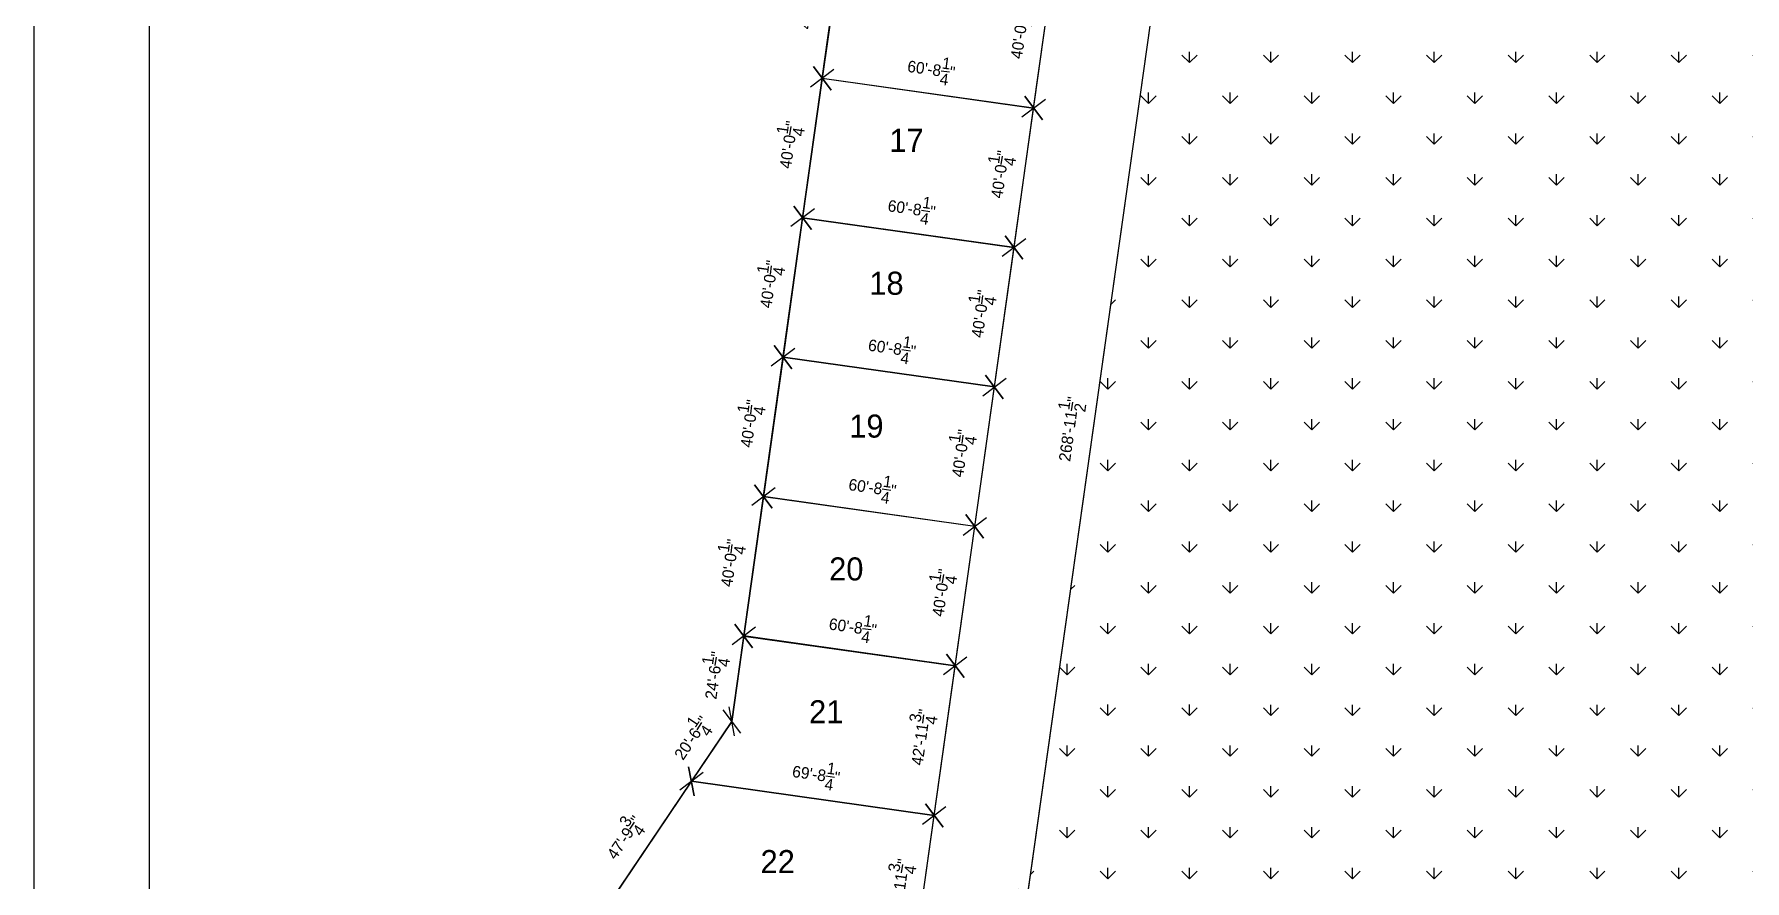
# Model space of a CAD drawing. Header units: inches. Extents: x 250 to 814, y -1477 to -285.
# Drawn here: x 496.22 to 511.05, y -847.08 to -839.74 of the extents above; entities that cross this region are included whole.
import ezdxf

# ---------------------------------------------------------------- set-up
doc = ezdxf.new("R2010")
doc.units = ezdxf.units.IN
doc.header["$MEASUREMENT"] = 0
doc.styles.get("Standard").update_dxf_attribs({"font": 'FRAMDCN.TTF', "height": 0.2})
doc.styles.add('style1', font='FRAMDCN.TTF', dxfattribs={"height": 0.1})
doc.dimstyles.new('Copy of 1000', dxfattribs={"dimtxt": 0.18, "dimasz": 0.18, "dimexe": 0.18, "dimexo": 0.0625, "dimgap": 0.09, "dimtad": 1, "dimtoh": 1, "dimlfac": 393.7, "dimzin": 0, "dimdsep": 46, "dimlunit": 4, "dimtxsty": 'Standard', "dimblk": 'OBLIQUE', "dimcen": 0.09, "dimse1": 1, "dimse2": 1, "dimadec": 0, "dimazin": 0, "dimtfac": 1, "dimtofl": 0, "dimtmove": 0, "dimatfit": 3, "dimfxl": 1, "dimtolj": 1, "dimtzin": 0, "dimarcsym": 0})

# ---------------------------------------------------------------- blocks, each defined once
blk = doc.blocks.new('_Oblique')
at = {"color": 0, "linetype": 'ByBlock', "lineweight": -2}
blk.add_line((-0.5, -0.5), (0.5, 0.5), dxfattribs=at)
blk = doc.blocks.new('*D420')
at = {"color": 0, "lineweight": -2, "transparency": 16777216}
blk.add_line((503.838, -847.807), (504.021, -846.51), dxfattribs=at)
at = {"layer": 'Defpoints', "color": 0, "transparency": 16777216}
for p in [(504.021, -846.51), (504.021, -846.51), (503.838, -847.807)]:
    blk.add_point(p, dxfattribs=at)
at = {"color": 0, "lineweight": -2, "transparency": 16777216, "xscale": 0.18, "yscale": 0.18, "zscale": 0.18}
for p, rotation in [((504.021, -846.51), 81.99510805728428), ((503.838, -847.807), 261.9951080572842)]:
    blk.add_blockref('_Oblique', p, dxfattribs=dict(at, rotation=rotation))
at = {"color": 0, "transparency": 16777216, "insert": (503.722, -847.129), "char_height": 0.1, "attachment_point": 5, "rotation": 81.9951, "style": 'style1'}
blk.add_mtext('\\A1;42\'-11{\\H1.000000x;\\S3/4;}"', dxfattribs=at)
blk = doc.blocks.new('*D421')
at = {"color": 0, "lineweight": -2, "transparency": 16777216}
blk.add_line((504.021, -846.51), (504.203, -845.213), dxfattribs=at)
at = {"layer": 'Defpoints', "color": 0, "transparency": 16777216}
for p in [(504.203, -845.213), (504.203, -845.213), (504.021, -846.51)]:
    blk.add_point(p, dxfattribs=at)
at = {"color": 0, "lineweight": -2, "transparency": 16777216, "xscale": 0.18, "yscale": 0.18, "zscale": 0.18}
for p, rotation in [((504.203, -845.213), 81.99510805728882), ((504.021, -846.51), 261.9951080572889)]:
    blk.add_blockref('_Oblique', p, dxfattribs=dict(at, rotation=rotation))
at = {"color": 0, "transparency": 16777216, "insert": (503.905, -845.832), "char_height": 0.1, "attachment_point": 5, "rotation": 81.9951, "style": 'style1'}
blk.add_mtext('\\A1;42\'-11{\\H1.000000x;\\S3/4;}"', dxfattribs=at)
blk = doc.blocks.new('*D422')
at = {"color": 0, "lineweight": -2, "transparency": 16777216}
blk.add_line((504.203, -845.213), (504.373, -844.005), dxfattribs=at)
at = {"layer": 'Defpoints', "color": 0, "transparency": 16777216}
for p in [(504.373, -844.005), (504.373, -844.005), (504.203, -845.213)]:
    blk.add_point(p, dxfattribs=at)
at = {"color": 0, "lineweight": -2, "transparency": 16777216, "xscale": 0.18, "yscale": 0.18, "zscale": 0.18}
for p, rotation in [((504.373, -844.005), 81.99510805728826), ((504.203, -845.213), 261.9951080572883)]:
    blk.add_blockref('_Oblique', p, dxfattribs=dict(at, rotation=rotation))
at = {"color": 0, "transparency": 16777216, "insert": (504.081, -844.58), "char_height": 0.1, "attachment_point": 5, "rotation": 81.9951, "style": 'style1'}
blk.add_mtext('\\A1;40\'-0{\\H1.000000x;\\S1/4;}"', dxfattribs=at)
blk = doc.blocks.new('*D5')
at = {"color": 0, "lineweight": -2, "transparency": 16777216}
blk.add_line((504.373, -844.005), (504.543, -842.797), dxfattribs=at)
at = {"layer": 'Defpoints', "color": 0, "transparency": 16777216}
for p in [(504.543, -842.797), (504.543, -842.797), (504.373, -844.005)]:
    blk.add_point(p, dxfattribs=at)
at = {"color": 0, "lineweight": -2, "transparency": 16777216, "xscale": 0.18, "yscale": 0.18, "zscale": 0.18}
for p, rotation in [((504.543, -842.797), 81.99510805728826), ((504.373, -844.005), 261.9951080572883)]:
    blk.add_blockref('_Oblique', p, dxfattribs=dict(at, rotation=rotation))
at = {"color": 0, "transparency": 16777216, "insert": (504.251, -843.372), "char_height": 0.1, "attachment_point": 5, "rotation": 81.9951, "style": 'style1'}
blk.add_mtext('\\A1;40\'-0{\\H1.000000x;\\S1/4;}"', dxfattribs=at)
blk = doc.blocks.new('*D6')
at = {"color": 0, "lineweight": -2, "transparency": 16777216}
blk.add_line((504.543, -842.797), (504.713, -841.588), dxfattribs=at)
at = {"layer": 'Defpoints', "color": 0, "transparency": 16777216}
for p in [(504.713, -841.588), (504.713, -841.588), (504.543, -842.797)]:
    blk.add_point(p, dxfattribs=at)
at = {"color": 0, "lineweight": -2, "transparency": 16777216, "xscale": 0.18, "yscale": 0.18, "zscale": 0.18}
for p, rotation in [((504.713, -841.588), 81.99510805728826), ((504.543, -842.797), 261.9951080572883)]:
    blk.add_blockref('_Oblique', p, dxfattribs=dict(at, rotation=rotation))
at = {"color": 0, "transparency": 16777216, "insert": (504.421, -842.163), "char_height": 0.1, "attachment_point": 5, "rotation": 81.9951, "style": 'style1'}
blk.add_mtext('\\A1;40\'-0{\\H1.000000x;\\S1/4;}"', dxfattribs=at)
blk = doc.blocks.new('*D7')
at = {"color": 0, "lineweight": -2, "transparency": 16777216}
blk.add_line((504.713, -841.588), (504.883, -840.38), dxfattribs=at)
at = {"layer": 'Defpoints', "color": 0, "transparency": 16777216}
for p in [(504.883, -840.38), (504.883, -840.38), (504.713, -841.588)]:
    blk.add_point(p, dxfattribs=at)
at = {"color": 0, "lineweight": -2, "transparency": 16777216, "xscale": 0.18, "yscale": 0.18, "zscale": 0.18}
for p, rotation in [((504.883, -840.38), 81.99510805728826), ((504.713, -841.588), 261.9951080572883)]:
    blk.add_blockref('_Oblique', p, dxfattribs=dict(at, rotation=rotation))
at = {"color": 0, "transparency": 16777216, "insert": (504.591, -840.955), "char_height": 0.1, "attachment_point": 5, "rotation": 81.9951, "style": 'style1'}
blk.add_mtext('\\A1;40\'-0{\\H1.000000x;\\S1/4;}"', dxfattribs=at)
blk = doc.blocks.new('*D8')
at = {"color": 0, "lineweight": -2, "transparency": 16777216}
blk.add_line((504.883, -840.38), (505.053, -839.172), dxfattribs=at)
at = {"layer": 'Defpoints', "color": 0, "transparency": 16777216}
for p in [(505.053, -839.172), (505.053, -839.172), (504.883, -840.38)]:
    blk.add_point(p, dxfattribs=at)
at = {"color": 0, "lineweight": -2, "transparency": 16777216, "xscale": 0.18, "yscale": 0.18, "zscale": 0.18}
for p, rotation in [((505.053, -839.172), 81.99510805728826), ((504.883, -840.38), 261.9951080572883)]:
    blk.add_blockref('_Oblique', p, dxfattribs=dict(at, rotation=rotation))
at = {"color": 0, "transparency": 16777216, "insert": (504.761, -839.747), "char_height": 0.1, "attachment_point": 5, "rotation": 81.9951, "style": 'style1'}
blk.add_mtext('\\A1;40\'-0{\\H1.000000x;\\S1/4;}"', dxfattribs=at)
blk = doc.blocks.new('*D441')
at = {"color": 0, "lineweight": -2, "transparency": 16777216}
blk.add_line((504.883, -840.38), (503.051, -840.123), dxfattribs=at)
at = {"layer": 'Defpoints', "color": 0, "transparency": 16777216}
for p in [(503.051, -840.123), (503.051, -840.123), (504.883, -840.38)]:
    blk.add_point(p, dxfattribs=at)
at = {"color": 0, "lineweight": -2, "transparency": 16777216, "xscale": 0.18, "yscale": 0.18, "zscale": 0.18}
for p, rotation in [((503.051, -840.123), 171.9951080572887), ((504.883, -840.38), 351.9951080572888)]:
    blk.add_blockref('_Oblique', p, dxfattribs=dict(at, rotation=rotation))
at = {"color": 0, "transparency": 16777216, "insert": (503.996, -840.045), "char_height": 0.1, "attachment_point": 5, "rotation": 351.9951, "style": 'style1'}
blk.add_mtext('\\A1;60\'-8{\\H1.000000x;\\S1/4;}"', dxfattribs=at)
blk = doc.blocks.new('*D442')
at = {"color": 0, "lineweight": -2, "transparency": 16777216}
blk.add_line((504.713, -841.588), (502.881, -841.331), dxfattribs=at)
at = {"layer": 'Defpoints', "color": 0, "transparency": 16777216}
for p in [(502.881, -841.331), (502.881, -841.331), (504.713, -841.588)]:
    blk.add_point(p, dxfattribs=at)
at = {"color": 0, "lineweight": -2, "transparency": 16777216, "xscale": 0.18, "yscale": 0.18, "zscale": 0.18}
for p, rotation in [((502.881, -841.331), 171.9951080572887), ((504.713, -841.588), 351.9951080572888)]:
    blk.add_blockref('_Oblique', p, dxfattribs=dict(at, rotation=rotation))
at = {"color": 0, "transparency": 16777216, "insert": (503.826, -841.253), "char_height": 0.1, "attachment_point": 5, "rotation": 351.9951, "style": 'style1'}
blk.add_mtext('\\A1;60\'-8{\\H1.000000x;\\S1/4;}"', dxfattribs=at)
blk = doc.blocks.new('*D32')
at = {"color": 0, "lineweight": -2, "transparency": 16777216}
blk.add_line((503.221, -838.915), (503.051, -840.123), dxfattribs=at)
at = {"layer": 'Defpoints', "color": 0, "transparency": 16777216}
for p in [(503.221, -838.915), (503.051, -840.123), (503.051, -840.123)]:
    blk.add_point(p, dxfattribs=at)
at = {"color": 0, "lineweight": -2, "transparency": 16777216, "xscale": 0.18, "yscale": 0.18, "zscale": 0.18}
for p, rotation in [((503.221, -838.915), 81.99510805727655), ((503.051, -840.123), 261.9951080572765)]:
    blk.add_blockref('_Oblique', p, dxfattribs=dict(at, rotation=rotation))
at = {"color": 0, "transparency": 16777216, "insert": (502.929, -839.49), "char_height": 0.1, "attachment_point": 5, "rotation": 81.9951, "style": 'style1'}
blk.add_mtext('\\A1;40\'-0{\\H1.000000x;\\S1/4;}"', dxfattribs=at)
blk = doc.blocks.new('*D444')
at = {"color": 0, "lineweight": -2, "transparency": 16777216}
blk.add_line((503.051, -840.123), (502.881, -841.331), dxfattribs=at)
at = {"layer": 'Defpoints', "color": 0, "transparency": 16777216}
for p in [(503.051, -840.123), (502.881, -841.331), (502.881, -841.331)]:
    blk.add_point(p, dxfattribs=at)
at = {"color": 0, "lineweight": -2, "transparency": 16777216, "xscale": 0.18, "yscale": 0.18, "zscale": 0.18}
for p, rotation in [((503.051, -840.123), 81.99510805727888), ((502.881, -841.331), 261.9951080572789)]:
    blk.add_blockref('_Oblique', p, dxfattribs=dict(at, rotation=rotation))
at = {"color": 0, "transparency": 16777216, "insert": (502.759, -840.698), "char_height": 0.1, "attachment_point": 5, "rotation": 81.9951, "style": 'style1'}
blk.add_mtext('\\A1;40\'-0{\\H1.000000x;\\S1/4;}"', dxfattribs=at)
blk = doc.blocks.new('*D445')
at = {"color": 0, "lineweight": -2, "transparency": 16777216}
blk.add_line((502.881, -841.331), (502.711, -842.539), dxfattribs=at)
at = {"layer": 'Defpoints', "color": 0, "transparency": 16777216}
for p in [(502.881, -841.331), (502.711, -842.539), (502.711, -842.539)]:
    blk.add_point(p, dxfattribs=at)
at = {"color": 0, "lineweight": -2, "transparency": 16777216, "xscale": 0.18, "yscale": 0.18, "zscale": 0.18}
for p, rotation in [((502.881, -841.331), 81.99510805729437), ((502.711, -842.539), 261.9951080572944)]:
    blk.add_blockref('_Oblique', p, dxfattribs=dict(at, rotation=rotation))
at = {"color": 0, "transparency": 16777216, "insert": (502.589, -841.906), "char_height": 0.1, "attachment_point": 5, "rotation": 81.9951, "style": 'style1'}
blk.add_mtext('\\A1;40\'-0{\\H1.000000x;\\S1/4;}"', dxfattribs=at)
blk = doc.blocks.new('*D446')
at = {"color": 0, "lineweight": -2, "transparency": 16777216}
blk.add_line((502.711, -842.539), (502.541, -843.747), dxfattribs=at)
at = {"layer": 'Defpoints', "color": 0, "transparency": 16777216}
for p in [(502.711, -842.539), (502.541, -843.747), (502.541, -843.747)]:
    blk.add_point(p, dxfattribs=at)
at = {"color": 0, "lineweight": -2, "transparency": 16777216, "xscale": 0.18, "yscale": 0.18, "zscale": 0.18}
for p, rotation in [((502.711, -842.539), 81.99510805727847), ((502.541, -843.747), 261.9951080572785)]:
    blk.add_blockref('_Oblique', p, dxfattribs=dict(at, rotation=rotation))
at = {"color": 0, "transparency": 16777216, "insert": (502.419, -843.114), "char_height": 0.1, "attachment_point": 5, "rotation": 81.9951, "style": 'style1'}
blk.add_mtext('\\A1;40\'-0{\\H1.000000x;\\S1/4;}"', dxfattribs=at)
blk = doc.blocks.new('*D447')
at = {"color": 0, "lineweight": -2, "transparency": 16777216}
blk.add_line((502.541, -843.747), (502.371, -844.955), dxfattribs=at)
at = {"layer": 'Defpoints', "color": 0, "transparency": 16777216}
for p in [(502.541, -843.747), (502.371, -844.955), (502.371, -844.955)]:
    blk.add_point(p, dxfattribs=at)
at = {"color": 0, "lineweight": -2, "transparency": 16777216, "xscale": 0.18, "yscale": 0.18, "zscale": 0.18}
for p, rotation in [((502.541, -843.747), 81.99510805728568), ((502.371, -844.955), 261.9951080572856)]:
    blk.add_blockref('_Oblique', p, dxfattribs=dict(at, rotation=rotation))
at = {"color": 0, "transparency": 16777216, "insert": (502.249, -844.322), "char_height": 0.1, "attachment_point": 5, "rotation": 81.9951, "style": 'style1'}
blk.add_mtext('\\A1;40\'-0{\\H1.000000x;\\S1/4;}"', dxfattribs=at)
blk = doc.blocks.new('*D448')
at = {"color": 0, "lineweight": -2, "transparency": 16777216}
blk.add_line((502.371, -844.955), (502.267, -845.695), dxfattribs=at)
at = {"layer": 'Defpoints', "color": 0, "transparency": 16777216}
for p in [(502.371, -844.955), (502.267, -845.695), (502.267, -845.695)]:
    blk.add_point(p, dxfattribs=at)
at = {"color": 0, "lineweight": -2, "transparency": 16777216, "xscale": 0.18, "yscale": 0.18, "zscale": 0.18}
for p, rotation in [((502.371, -844.955), 81.99510805728823), ((502.267, -845.695), 261.9951080572882)]:
    blk.add_blockref('_Oblique', p, dxfattribs=dict(at, rotation=rotation))
at = {"color": 0, "transparency": 16777216, "insert": (502.112, -845.296), "char_height": 0.1, "attachment_point": 5, "rotation": 81.9951, "style": 'style1'}
blk.add_mtext('\\A1;24\'-6{\\H1.000000x;\\S1/4;}"', dxfattribs=at)
blk = doc.blocks.new('*D449')
at = {"color": 0, "lineweight": -2, "transparency": 16777216}
blk.add_line((504.543, -842.797), (502.711, -842.539), dxfattribs=at)
at = {"layer": 'Defpoints', "color": 0, "transparency": 16777216}
for p in [(502.711, -842.539), (502.711, -842.539), (504.543, -842.797)]:
    blk.add_point(p, dxfattribs=at)
at = {"color": 0, "lineweight": -2, "transparency": 16777216, "xscale": 0.18, "yscale": 0.18, "zscale": 0.18}
for p, rotation in [((502.711, -842.539), 171.9951080572887), ((504.543, -842.797), 351.9951080572888)]:
    blk.add_blockref('_Oblique', p, dxfattribs=dict(at, rotation=rotation))
at = {"color": 0, "transparency": 16777216, "insert": (503.656, -842.461), "char_height": 0.1, "attachment_point": 5, "rotation": 351.9951, "style": 'style1'}
blk.add_mtext('\\A1;60\'-8{\\H1.000000x;\\S1/4;}"', dxfattribs=at)
blk = doc.blocks.new('*D450')
at = {"color": 0, "lineweight": -2, "transparency": 16777216}
blk.add_line((504.373, -844.005), (502.541, -843.747), dxfattribs=at)
at = {"layer": 'Defpoints', "color": 0, "transparency": 16777216}
for p in [(502.541, -843.747), (502.541, -843.747), (504.373, -844.005)]:
    blk.add_point(p, dxfattribs=at)
at = {"color": 0, "lineweight": -2, "transparency": 16777216, "xscale": 0.18, "yscale": 0.18, "zscale": 0.18}
for p, rotation in [((502.541, -843.747), 171.9951080572887), ((504.373, -844.005), 351.9951080572888)]:
    blk.add_blockref('_Oblique', p, dxfattribs=dict(at, rotation=rotation))
at = {"color": 0, "transparency": 16777216, "insert": (503.486, -843.669), "char_height": 0.1, "attachment_point": 5, "rotation": 351.9951, "style": 'style1'}
blk.add_mtext('\\A1;60\'-8{\\H1.000000x;\\S1/4;}"', dxfattribs=at)
blk = doc.blocks.new('*D451')
at = {"color": 0, "lineweight": -2, "transparency": 16777216}
blk.add_line((504.203, -845.213), (502.371, -844.955), dxfattribs=at)
at = {"layer": 'Defpoints', "color": 0, "transparency": 16777216}
for p in [(502.371, -844.955), (502.371, -844.955), (504.203, -845.213)]:
    blk.add_point(p, dxfattribs=at)
at = {"color": 0, "lineweight": -2, "transparency": 16777216, "xscale": 0.18, "yscale": 0.18, "zscale": 0.18}
for p, rotation in [((502.371, -844.955), 171.9951080572887), ((504.203, -845.213), 351.9951080572888)]:
    blk.add_blockref('_Oblique', p, dxfattribs=dict(at, rotation=rotation))
at = {"color": 0, "transparency": 16777216, "insert": (503.316, -844.877), "char_height": 0.1, "attachment_point": 5, "rotation": 351.9951, "style": 'style1'}
blk.add_mtext('\\A1;60\'-8{\\H1.000000x;\\S1/4;}"', dxfattribs=at)
blk = doc.blocks.new('*D452')
at = {"color": 0, "lineweight": -2, "transparency": 16777216}
blk.add_line((504.021, -846.51), (501.917, -846.214), dxfattribs=at)
at = {"layer": 'Defpoints', "color": 0, "transparency": 16777216}
for p in [(501.917, -846.214), (501.917, -846.214), (504.021, -846.51)]:
    blk.add_point(p, dxfattribs=at)
at = {"color": 0, "lineweight": -2, "transparency": 16777216, "xscale": 0.18, "yscale": 0.18, "zscale": 0.18}
for p, rotation in [((501.917, -846.214), 171.9951080572877), ((504.021, -846.51), 351.9951080572877)]:
    blk.add_blockref('_Oblique', p, dxfattribs=dict(at, rotation=rotation))
at = {"color": 0, "transparency": 16777216, "insert": (502.998, -846.155), "char_height": 0.1, "attachment_point": 5, "rotation": 351.9951, "style": 'style1'}
blk.add_mtext('\\A1;69\'-8{\\H1.000000x;\\S1/4;}"', dxfattribs=at)
blk = doc.blocks.new('*D33')
at = {"color": 0, "lineweight": -2, "transparency": 16777216}
blk.add_line((502.267, -845.695), (501.917, -846.214), dxfattribs=at)
at = {"layer": 'Defpoints', "color": 0, "transparency": 16777216}
for p in [(502.267, -845.695), (501.917, -846.214), (501.917, -846.214)]:
    blk.add_point(p, dxfattribs=at)
at = {"color": 0, "lineweight": -2, "transparency": 16777216, "xscale": 0.18, "yscale": 0.18, "zscale": 0.18}
for p, rotation in [((502.267, -845.695), 56.00850684288736), ((501.917, -846.214), 236.0085068428873)]:
    blk.add_blockref('_Oblique', p, dxfattribs=dict(at, rotation=rotation))
at = {"color": 0, "transparency": 16777216, "insert": (501.919, -845.838), "char_height": 0.1, "attachment_point": 5, "rotation": 56.0085, "style": 'style1'}
blk.add_mtext('\\A1;20\'-6{\\H1.000000x;\\S1/4;}"', dxfattribs=at)
blk = doc.blocks.new('*D453')
at = {"color": 0, "lineweight": -2, "transparency": 16777216}
blk.add_line((501.917, -846.214), (501.102, -847.423), dxfattribs=at)
at = {"layer": 'Defpoints', "color": 0, "transparency": 16777216}
for p in [(501.917, -846.214), (501.102, -847.423), (501.102, -847.423)]:
    blk.add_point(p, dxfattribs=at)
at = {"color": 0, "lineweight": -2, "transparency": 16777216, "xscale": 0.18, "yscale": 0.18, "zscale": 0.18}
for p, rotation in [((501.917, -846.214), 56.00850684291941), ((501.102, -847.423), 236.0085068429194)]:
    blk.add_blockref('_Oblique', p, dxfattribs=dict(at, rotation=rotation))
at = {"color": 0, "transparency": 16777216, "insert": (501.335, -846.701), "char_height": 0.1, "attachment_point": 5, "rotation": 56.0085, "style": 'style1'}
blk.add_mtext('\\A1;47\'-9{\\H1.000000x;\\S3/4;}"', dxfattribs=at)
blk = doc.blocks.new('*D95')
at = {"color": 0, "lineweight": -2, "transparency": 16777216}
blk.add_line((504.825, -847.25), (505.967, -839.132), dxfattribs=at)
at = {"layer": 'Defpoints', "color": 0, "transparency": 16777216}
for p in [(505.967, -839.132), (505.967, -839.132), (504.825, -847.25)]:
    blk.add_point(p, dxfattribs=at)
at = {"color": 0, "lineweight": -2, "transparency": 16777216, "xscale": 0.18, "yscale": 0.18, "zscale": 0.18}
for p, rotation in [((505.967, -839.132), 81.99510805728795), ((504.825, -847.25), 261.9951080572879)]:
    blk.add_blockref('_Oblique', p, dxfattribs=dict(at, rotation=rotation))
at = {"color": 0, "transparency": 16777216, "insert": (505.189, -843.162), "char_height": 0.1, "attachment_point": 5, "rotation": 81.9951, "style": 'style1'}
blk.add_mtext('\\A1;268\'-11{\\H1.000000x;\\S1/2;}"', dxfattribs=at)
blk = doc.blocks.new('1234')
h = blk.add_hatch()
h.set_pattern_fill('GRASS', color=3, scale=0.5, style=0)
h.set_pattern_definition([(90, (100, -100), (-0.35355339, 0.35355339), [0.09375, -0.61335678]), (45, (100, -100), (-0.3535534, 0.3535534), [0.09375, -0.40625]), (135, (100, -100), (-0.3535534, -0.3535534), [0.09375, -0.40625])])
h.paths.add_polyline_path([(505.967029, -839.132481), (504.825411, -847.250485), (519.028091, -850.58803), (519.028091, -839.589642)])
h.paths.add_polyline_path([(511.249069, -843.402213), (513.146432, -843.402213), (513.146432, -844.383532), (511.249069, -844.383532)], flags=24)
for p, q in [((502.267043, -845.695382), (503.913267, -833.989142)), ((498.220588, -851.696421), (502.267043, -845.695382))]:
    blk.add_line(p, q)
at = {"color": 1}
for p, q in [((503.167848, -852.57452), (505.775194, -834.033776)), ((504.622007, -848.69689), (506.178848, -837.626249)), ((503.050717, -840.122705), (504.882691, -840.380332)), ((502.880823, -841.330818), (504.712797, -841.588445)), ((502.710928, -842.53893), (504.542902, -842.796557)), ((502.541034, -843.747043), (504.373008, -844.00467)), ((502.37114, -844.955155), (504.203114, -845.212782)), ((501.917202, -846.214209), (504.020686, -846.510018))]:
    blk.add_line(p, q, dxfattribs=at)
at = {"color": 1, "char_height": 0.2, "width": 1.17971751, "attachment_point": 2}
for s, insert in [('17', (503.781457, -840.560337)), ('18', (503.607385, -841.798157)), ('19', (503.433313, -843.035977)), ('20', (503.259241, -844.273797)), ('21', (503.085169, -845.511618)), ('22', (502.664806, -846.80982))]:
    blk.add_mtext(s, dxfattribs=dict(at, insert=insert))
at = {"color": 4}
for p1, p2, picture, middle in [((503.220611, -838.914593), (503.050717, -840.122705), '*D32', (502.928653, -839.489538)), ((504.882691, -840.380332), (505.052585, -839.172219), '*D8', (504.760627, -839.747164)), ((504.825411, -847.250485), (505.967029, -839.132481), '*D95', (505.18921, -843.162371)), ((503.050717, -840.122705), (502.880823, -841.330818), '*D444', (502.758759, -840.69765)), ((504.8826909, -840.380332), (503.050717, -840.1227053), '*D441', (503.9958154, -840.0445079)), ((504.712797, -841.588445), (504.882691, -840.380332), '*D7', (504.590733, -840.955277)), ((502.880823, -841.330818), (502.710928, -842.53893), '*D445', (502.588865, -841.905763)), ((504.7127965615, -841.5884445077), (502.880822624, -841.3308178551), '*D442', (503.8259210729, -841.2526204842)), ((504.542902, -842.796557), (504.712797, -841.588445), '*D6', (504.420839, -842.163389)), ((504.5429022, -842.7965571), (502.7109283, -842.5389304), '*D449', (503.6560267, -842.460733)), ((502.710928, -842.53893), (502.541034, -843.747043), '*D446', (502.41897, -843.113875)), ((504.373008, -844.00467), (504.542902, -842.796557), '*D5', (504.250944, -843.371502)), ((504.3730079, -844.0046696), (502.541034, -843.7470429), '*D450', (503.4861324, -843.6688456)), ((502.541034, -843.747043), (502.37114, -844.955155), '*D447', (502.249076, -844.321988)), ((504.203114, -845.212782), (504.373008, -844.00467), '*D422', (504.08105, -844.579614)), ((504.2031135624, -845.2127821355), (502.3711396248, -844.955155483), '*D451', (503.3162380738, -844.8769581121)), ((502.37114, -844.955155), (502.267043, -845.695382), '*D448', (502.112081, -845.296157)), ((504.020686, -846.510018), (504.203114, -845.212782), '*D421', (503.904526, -845.832237)), ((501.917202, -846.214209), (501.102446, -847.422522), '*D453', (501.335435, -846.700776)), ((504.020686, -846.510018), (501.917202, -846.214209), '*D452', (502.998056, -846.155103)), ((503.838259, -847.807253), (504.020686, -846.510018), '*D420', (503.722099, -847.129473))]:
    dim = blk.add_aligned_dim(p1=p1, p2=p2, distance=0, dimstyle='Copy of 1000', override={"dimtxsty": 'style1'}, dxfattribs=at)
    dim.commit()
    dim.dimension.update_dxf_attribs({"geometry": picture, "text_midpoint": middle})
dim = blk.add_linear_dim(base=(501.917202, -846.214209), p1=(502.267043, -845.695382), p2=(501.917202, -846.214209), angle=236.0085068, dimstyle='Copy of 1000', override={"dimtxsty": 'style1'}, dxfattribs=at)
dim.commit()
dim.dimension.update_dxf_attribs({"geometry": '*D33', "text_midpoint": (502.092123, -845.954796), "dimtype": 129})

msp = doc.modelspace()

# ---------------------------------------------------------------- linework, layer by layer
for p, q in [((496.221, -866.896), (496.221, -831.989)), ((497.221, -865.896), (497.221, -832.989))]:
    msp.add_line(p, q)

# ---------------------------------------------------------------- block references
at = {"color": 4}
msp.add_blockref('1234', (0, 0), dxfattribs=at)

doc.saveas('drawing.dxf')
